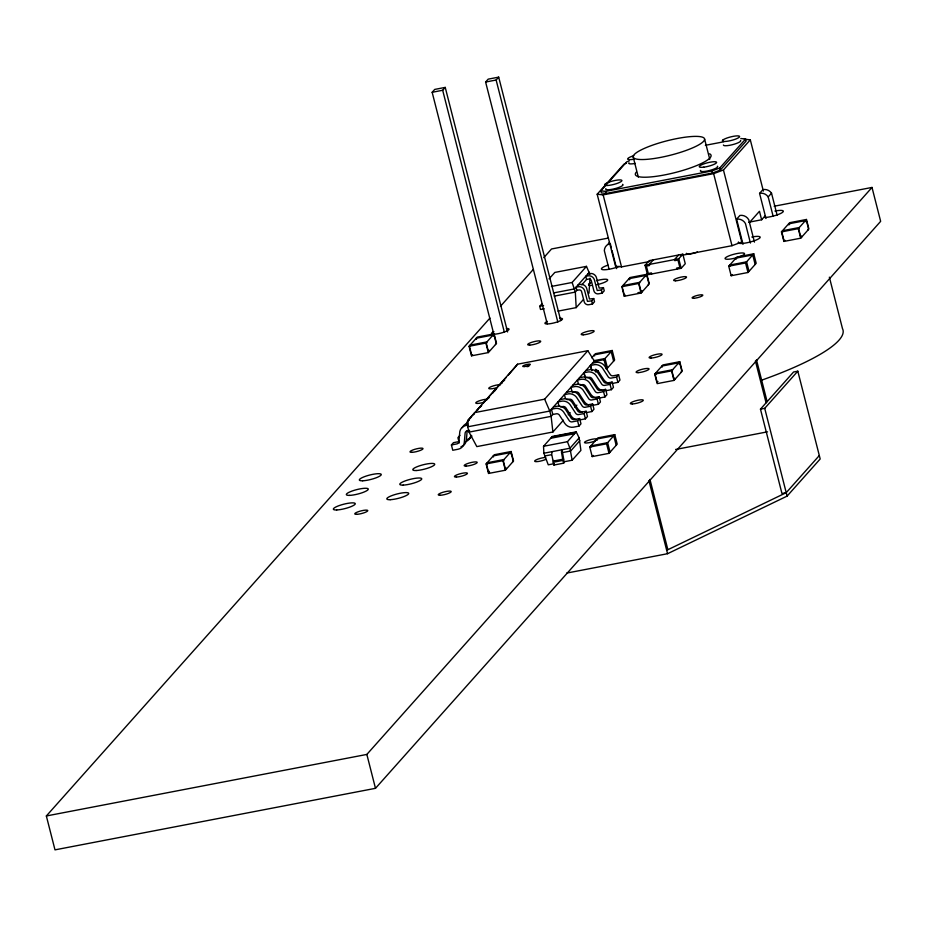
<?xml version="1.0" encoding="UTF-8"?>
<svg xmlns="http://www.w3.org/2000/svg" width="927" height="927" viewBox="0 0 927 927"><rect width="100%" height="100%" fill="white"/><g stroke="black" fill="none" stroke-linecap="round" stroke-linejoin="round"><path stroke-width="1.39" d="M467.695 426.814L467.984 420.325L517.567 364.195L587.834 350.707L594.334 361.032L549.769 411.055L467.695 426.814L469.05 432.109L476.826 446.605L552.898 432.005L563.442 420.174M554.334 463.894L553.894 465.053L551.727 454.381L552.017 451.669M588.981 293.268L589.978 278.17M467.162 430.904L466.362 440.105A8.528 8.007 41.7 0 1 460.974 446.744M512.666 370.105L517.567 364.195M493.859 334.334L432.156 92.294L434.717 89.421L445.238 87.405L507.579 331.97M432.156 92.294L442.677 90.267L445.238 87.405M547.231 323.801L485.609 82.028L488.17 79.154L498.691 77.138L560.742 320.58M485.609 82.028L496.13 80.012L498.691 77.138M649.839 261.46L621.519 266.895L615.54 266.258L597.173 194.23L624.045 164.079L626.49 163.164M740.8 138.517L745.575 139.027L746.108 141.113L720.267 170.116L712.434 173.048L606.142 193.453L601.391 192.943L600.858 190.858L626.698 161.854L629.306 160.881M774.161 206.234L872.006 187.439L880.65 221.344L375.481 788.321L54.994 849.862L46.35 815.969L489.931 318.1M500.522 306.223L533.234 269.502M543.813 257.625L551.519 248.981L608.239 238.088M469.074 346.281L477.266 337.092L494.103 333.859L496.524 343.396L488.344 352.584L471.507 355.817L469.074 346.281L485.91 343.048L494.103 333.859M471.507 355.817L472.527 354.67M549.085 278.876L554.821 272.434L586.478 266.362L589.896 274.369M544.207 308.772L540.522 309.479L539.711 306.304L541.762 304.01M551.484 286.431L572.133 282.468L586.478 266.362M589.352 272.248L574.52 288.9L553.465 292.944M578.1 284.879L580.893 284.38A5.585 5.249 41.7 0 1 586.594 288.077L589.479 299.015L593.72 298.552L594.531 301.727L592.48 304.021L588.796 304.728A3.905 3.662 41.7 0 1 584.172 301.727L581.611 291.669A2.236 2.097 41.7 0 0 578.969 289.954L576.861 290.36L575.319 292.086L554.276 296.119M581.785 284.832L586.582 279.444L588.68 279.039A2.236 2.097 41.7 0 1 591.333 280.754L593.894 290.823A3.905 3.662 41.7 0 0 598.518 293.824L602.202 293.117L604.253 290.811L603.442 287.637L599.201 288.112L596.316 277.173A5.585 5.249 41.7 0 0 590.615 273.477L587.822 273.975M467.984 420.325L473.697 413.905M476.559 410.696L481.333 405.342M483.245 403.199L506.13 377.509M508.042 375.365L511.855 371.09M469.63 430.36L467.278 430.812A2.966 2.781 41.7 0 0 465.111 433.199L464.311 442.399A8.528 8.007 41.7 0 1 458.112 449.236L452.77 450.267L451.414 444.972L453.465 442.666L459.085 441.565M459.966 435.377L457.915 437.671L459.271 442.967M557.95 311.136L576.188 307.625L583.5 299.421M576.861 290.36L576.049 287.185L578.854 286.686A5.585 5.249 41.7 0 1 584.555 290.383L587.475 301.368L591.669 300.846L593.72 298.552M586.582 279.444L585.771 276.269L588.575 275.771A5.585 5.249 41.7 0 1 594.277 279.467L597.243 290.51L601.391 289.931L603.442 287.637M600.858 190.858L605.609 191.368L711.901 170.95L719.734 168.03L745.575 139.027M597.173 194.23L603.153 194.867L713.628 173.65L723.442 169.977L750.302 139.838L763.373 191.089M621.832 286.721L630.012 277.532L646.849 274.299L649.282 283.836L641.102 293.025L624.265 296.258L621.832 286.721L638.668 283.488L646.849 274.299M630.036 278.876L629.259 279.745L628.993 278.679L645.829 275.446L646.096 276.513L646.872 275.643L648.761 283.059L648.263 284.983M645.065 265.238L649.167 260.649L682.828 254.183L685.262 263.72L681.171 268.309L647.498 274.774L645.065 265.238L678.738 258.784L682.828 254.183M653.373 259.838L649.282 264.438L649.549 265.493L646.386 266.095L648.286 273.511L651.438 272.909L651.704 273.975M624.265 296.258L625.285 295.11M486.107 463.929L494.288 454.74L511.125 451.507L513.558 461.032L505.366 470.221L488.529 473.454L486.107 463.929L502.944 460.696L511.125 451.507M474.381 412.666L544.647 399.178L587.834 350.707M487.393 463.836L486.629 464.694L488.517 472.11L489.282 471.252M678.622 254.995L674.532 259.583L674.798 260.649L677.961 260.035L679.85 267.451L676.687 268.065L676.965 269.12M488.529 473.454L489.56 472.307M591.727 357.81L595.377 353.708L612.214 350.476L614.647 360.012L606.455 369.201L604.022 359.664L612.214 350.476M553.477 406.895L557.857 406.096A8.552 8.03 41.7 0 1 565.505 409.467L571.368 418.448A2.943 2.758 41.7 0 0 573.987 419.595L579.63 418.54L580.974 423.836L578.935 426.13L573.581 427.162A8.528 8.007 41.7 0 1 564.636 423.233L559.444 415.18A2.966 2.781 41.7 0 0 556.327 413.801L552.782 414.485L551.125 416.35L469.05 432.109M743.014 244.288L736.606 219.178L739.931 215.435A8.25 7.752 41.7 0 1 748.761 219.769L754.462 242.109M765.98 218.494L759.572 193.384L762.898 189.653A8.03 7.543 41.7 0 1 771.519 193.164L777.185 215.377M568.228 414.798L570.14 412.642M574.937 407.277L576.849 405.122M553.882 463.732L548.263 464.809L543.871 453.233L543.535 446.281L552.307 436.455L576.188 431.866L579.155 437.88L580.905 450.395L572.144 460.221L563.709 461.843M773.153 216.327L768.193 196.906L771.519 193.164M749.422 222.573L759.468 211.286L761.635 219.769L748.865 222.213M552.782 414.485L551.438 409.189L555.806 408.39A8.552 8.03 41.7 0 1 563.454 411.762L569.329 420.742A2.943 2.758 41.7 0 0 571.947 421.901L577.579 420.835L579.63 418.54M558.946 405.864L557.927 401.901L562.307 401.09A8.552 8.03 41.7 0 1 569.954 404.473L575.818 413.454A2.943 2.758 41.7 0 0 578.448 414.601L584.08 413.546L586.119 411.252L587.475 416.547L585.424 418.842L580.082 419.861M565.447 398.575L564.427 394.601L568.807 393.801A8.552 8.03 41.7 0 1 576.455 397.185L582.318 406.165A2.943 2.758 41.7 0 0 584.937 407.312L590.58 406.246L592.62 403.952L593.975 409.247L591.924 411.542L586.582 412.573M571.936 391.287L570.928 387.312L575.308 386.513A8.552 8.03 41.7 0 1 582.956 389.885L588.819 398.865A2.943 2.758 41.7 0 0 591.438 400.012L597.069 398.958L599.12 396.663L600.464 401.959L598.425 404.253L593.083 405.284A8.528 8.007 41.7 0 1 592.249 405.4M578.436 383.987L577.428 380.012L581.808 379.213A8.552 8.03 41.7 0 1 589.445 382.596L595.319 391.576A2.943 2.758 41.7 0 0 597.938 392.724L603.57 391.669L605.621 389.363L606.965 394.659L604.925 396.965L599.572 397.984A8.528 8.007 41.7 0 1 598.749 398.1M585.273 378.019L583.929 372.724L588.297 371.924A8.552 8.03 41.7 0 1 595.945 375.296L601.82 384.276A2.943 2.758 41.7 0 0 604.439 385.435L610.07 384.369L612.121 382.075L613.465 387.37L611.414 389.664L606.073 390.696M590.522 365.319L591.878 370.615L590.418 365.435L594.798 364.624A8.552 8.03 41.7 0 1 602.446 368.007L608.309 376.988A2.943 2.758 41.7 0 0 610.939 378.135L616.571 377.08L618.61 374.786L619.966 380.082L617.915 382.376L612.573 383.396M761.635 219.769L765.146 215.817M543.535 446.281L567.417 441.704L576.188 431.866M579.862 440.661L570.65 451.009L562.504 452.573L563.57 458.517A4.473 1.251 79.1 0 1 563.906 459.919L563.674 463.176L553.894 465.053M728.738 266.2L736.919 257.011L753.755 253.778L756.189 263.314L747.996 272.492L731.16 275.725L728.738 266.2L745.563 262.967L753.755 253.778M579.155 437.88L569.943 448.228L543.871 453.233M553.187 462.272L562.956 460.395L561.449 452.04L561.797 449.792L562.504 452.573M731.16 275.725L732.191 274.577M589.757 447.046L597.938 437.857L614.775 434.624L617.208 444.16L609.027 453.349L592.191 456.582L589.757 447.046L606.594 443.813L614.775 434.624M654.74 374.114L662.921 364.925L679.758 361.692L682.191 371.217L673.999 380.406L657.173 383.639L654.74 374.114L671.577 370.881L679.758 361.692M781.449 231.889L789.642 222.7L806.467 219.467L808.9 229.004L800.719 238.193L783.883 241.426L781.449 231.889L798.286 228.656L806.467 219.467M656.026 374.021L655.262 374.879L657.15 382.295L657.927 381.437M789.653 224.044L788.889 224.913L788.61 223.847L805.447 220.614L805.714 221.68L806.49 220.811L808.379 228.227L807.88 230.151M592.191 456.582L593.21 455.424M783.883 241.426L784.902 240.278M46.35 815.969L366.849 754.427L872.006 187.439M819.306 455.551L786.212 492.689L781.959 493.512L760.464 409.143L793.558 372.005L797.811 371.182L820.186 458.981L787.093 496.119L667.556 553.709L566.698 573.083M760.464 409.143L764.717 408.332L797.811 371.182M543.581 305.504L539.711 306.304M786.212 492.689L666.687 550.29L667.718 549.12L649.943 479.386M680.997 255.481L731.994 245.69L741.797 242.017L723.442 169.977M467.834 423.245L467.15 423.407A8.552 8.03 41.7 0 0 462.353 427.683M705.377 145.319L723.802 141.785M637.915 292.689L642.121 291.878L641.855 290.811L641.078 291.681L639.19 284.265L639.688 282.341L622.851 285.574L623.129 286.628M593.825 360.673L605.053 358.517L607.475 368.054M594.207 361.553L604.022 359.664M592.469 363.129L596.849 362.33A8.552 8.03 41.7 0 1 604.497 365.713L610.36 374.693A2.943 2.758 41.7 0 0 612.979 375.841L618.61 374.786M585.968 370.429L590.348 369.618A8.552 8.03 41.7 0 1 597.996 373.002L603.859 381.982A2.943 2.758 41.7 0 0 606.478 383.129L612.121 382.075M595.238 371.356L598.042 370.812M579.468 377.718L583.848 376.918A8.552 8.03 41.7 0 1 591.496 380.29L597.359 389.27A2.943 2.758 41.7 0 0 599.989 390.429L605.621 389.363M586.455 377.799L588.819 377.335A2.966 2.781 41.7 0 1 591.936 378.714L597.127 386.768A8.528 8.007 41.7 0 0 603.547 390.777M572.979 385.018L577.347 384.207A8.552 8.03 41.7 0 1 584.995 387.59L590.87 396.571A2.943 2.758 41.7 0 0 593.489 397.718L599.12 396.663M579.954 385.087L582.318 384.635A2.966 2.781 41.7 0 1 585.435 386.014L590.626 394.056A8.528 8.007 41.7 0 0 596.2 397.938M655.76 372.967L672.596 369.734L672.098 371.646L673.987 379.062L674.752 378.204L675.03 379.259M566.478 392.306L570.858 391.507A8.552 8.03 41.7 0 1 578.494 394.879L584.369 403.859A2.943 2.758 41.7 0 0 586.988 405.018L592.62 403.952M572.272 392.608L575.818 391.924A2.966 2.781 41.7 0 1 578.935 393.303L584.137 401.356A8.528 8.007 41.7 0 0 588.877 404.995M559.978 399.595L564.358 398.795A8.552 8.03 41.7 0 1 572.005 402.179L577.869 411.159A2.943 2.758 41.7 0 0 580.487 412.306L586.119 411.252M566.965 399.676L569.317 399.224A2.966 2.781 41.7 0 1 572.434 400.603L577.637 408.645A8.528 8.007 41.7 0 0 582.376 412.295M560.464 406.965L562.816 406.513A2.966 2.781 41.7 0 1 565.945 407.892L571.136 415.945A8.528 8.007 41.7 0 0 575.876 419.583M468.239 425.064L465.111 425.713A8.552 8.03 41.7 0 0 459.815 431.576L458.853 441.866A2.943 2.758 41.7 0 1 457.046 443.859L451.414 444.972M551.855 436.953L575.737 432.364M550.673 438.286L574.555 433.697M487.127 462.77L503.964 459.537L503.465 461.461L505.354 468.877L506.119 468.019L506.397 469.074M544.578 456.014L551.368 454.717M553.315 461.055L563.083 459.178M675.609 449.468L767.544 431.82M744.335 139.189L750.302 139.838M544.647 399.178L549.769 411.055L551.125 416.35L552.898 432.005M567.417 441.704L569.943 448.228L572.144 460.221M572.133 282.468L575.319 292.086L576.188 307.625M829.364 277.161L842.492 328.645A156.142 31.391 -14.3 0 1 761.473 380.232M801.739 237.045L801.473 235.979L800.696 236.849L798.807 229.432L799.306 227.509L782.469 230.742L782.747 231.796M798.286 228.656L800.719 238.193M781.982 232.665L783.871 240.081M750.418 243.059L745.435 223.5A8.25 7.752 41.7 0 0 736.606 219.178M755.157 264.462L752.736 254.925L735.899 258.158L736.165 259.212M749.016 271.344L746.594 261.82L729.758 265.052L730.024 266.107M745.563 262.967L747.996 272.492M719.734 168.03L720.267 170.116M713.628 173.65L731.994 245.69M704.601 139.073A36.825 7.404 -14.3 0 1 651.739 158.841A36.825 7.404 -14.3 0 1 650.302 145.979A36.825 7.404 -14.3 0 1 704.601 139.073L709.758 159.293M711.901 170.95L712.434 173.048M756.467 359.827L767.127 401.669M755.424 360.985L766.096 402.828M764.717 408.332L787.093 496.119M678.738 258.784L681.171 268.309M633.153 156.86L638.309 177.08M681.171 372.376L681.658 370.452L679.769 363.036L679.004 363.894L678.738 362.839L661.901 366.072L662.168 367.127M671.577 370.881L673.999 380.406M638.668 283.488L641.102 293.025M605.609 191.368L606.142 193.453M603.153 194.867L621.519 266.895M622.677 288.726L624.242 294.913M611.31 247.706L610.244 243.523A8.25 7.752 41.7 0 0 604.334 250.672L608.969 268.83M612.017 250.487L616.64 268.633M601.391 289.931L602.202 293.117M648.9 480.545L667.556 553.709M613.616 361.159L611.194 351.623L594.358 354.856L594.624 355.922M616.571 377.08L617.915 382.376M591.669 300.846L592.48 304.021M610.07 384.369L611.414 389.664M603.57 391.669L604.925 396.965M616.188 445.308L613.755 435.771L596.918 439.004L597.185 440.058M597.069 398.958L598.425 404.253M610.047 452.191L607.614 442.666L590.777 445.899L591.055 446.953M606.594 443.813L609.027 453.349M584.022 372.608L585.377 377.903M590.58 406.246L591.924 411.542M584.08 413.546L585.424 418.842M496.13 80.012L557.822 322.051M577.579 420.835L578.935 426.13M562.956 460.395L563.674 463.176M442.677 90.267L504.311 332.051M495.505 344.543L496.003 342.619L494.114 335.203L493.349 336.072L493.071 335.006L476.235 338.239L476.513 339.305M489.363 351.437L489.097 350.371L488.332 351.24L486.432 343.824L486.93 341.901L470.105 345.134L470.371 346.188M485.91 343.048L488.344 352.584M512.527 462.179L513.025 460.267L511.136 452.851L510.371 453.709L510.105 452.654L493.268 455.887L493.535 456.941M502.944 460.696L505.366 470.221M469.607 347.057L471.495 354.473M366.849 754.427L375.481 788.321M595.737 369.213L595.794 372.098M497.057 387.637A6.698 1.344 -14.3 0 1 488.923 387.961A6.698 1.344 -14.3 0 1 499.711 384.647M545.829 459.363A6.698 1.344 -14.3 0 1 536.652 461.646A6.698 1.344 -14.3 0 1 536.432 459.734A6.698 1.344 -14.3 0 1 545.621 457.451M697.44 251.912A6.698 1.344 -14.3 0 1 689.618 254.068A6.698 1.344 -14.3 0 1 686.432 253.303M595.667 440.719A6.698 1.344 -14.3 0 1 585.146 442.944A6.698 1.344 -14.3 0 1 590.256 439.711A6.698 1.344 -14.3 0 1 597.278 439.699M484.056 402.225A6.698 1.344 -14.3 0 1 475.922 402.55A6.698 1.344 -14.3 0 1 486.721 399.236M506.339 328.529A9.061 1.819 -14.3 0 1 506.629 331.113A9.061 1.819 -14.3 0 1 494.195 334.207A9.061 1.819 -14.3 0 1 493.906 331.623M559.781 318.274A9.061 1.819 -14.3 0 1 560.07 320.858A9.061 1.819 -14.3 0 1 547.648 323.952A9.061 1.819 -14.3 0 1 547.359 321.368M751.82 237.011A11.344 2.283 -14.3 0 1 759.908 237.868A11.344 2.283 -14.3 0 1 746.617 242.839A11.344 2.283 -14.3 0 1 738.529 241.97M619.306 266.339A11.344 2.283 -14.3 0 1 602.99 269.711A11.344 2.283 -14.3 0 1 607.973 265.122M774.949 211.032A11.344 2.283 -14.3 0 1 782.006 212.723A11.344 2.283 -14.3 0 1 764.763 217.509M737.51 257.439A10.046 2.016 -14.3 0 1 725.215 258.042A10.046 2.016 -14.3 0 1 740.87 253.001A10.046 2.016 -14.3 0 1 738.692 257.069M596.467 280.696A10.046 2.016 -14.3 0 1 607.73 279.954A10.046 2.016 -14.3 0 1 596.918 284.705M591.264 285.528A10.046 2.016 -14.3 0 1 588.633 285.249M588.518 284.195A10.046 2.016 -14.3 0 1 590.939 282.665M634.242 159.154A8.922 1.796 -14.3 0 1 627.625 159.015A8.922 1.796 -14.3 0 1 633.848 155.678M608.124 244.473A8.25 7.752 41.7 0 1 608.448 243.708M608.865 242.978A8.25 7.752 41.7 0 1 609.352 242.318M759.572 193.384A8.03 7.543 41.7 0 1 768.193 196.906M605.841 188.679A8.922 1.796 -14.3 0 0 610.545 189.548L612.689 189.178A8.922 1.796 -14.3 0 0 622.133 185.863L622.851 185.238A8.922 1.796 -14.3 0 0 622.538 184.357M723.408 144.994A8.922 1.796 -14.3 0 0 729.63 145.307L731.855 144.832A8.922 1.796 -14.3 0 0 740.383 141.425L740.731 140.858A8.922 1.796 -14.3 0 0 740.488 140.44M709.584 153.789A39.061 7.856 -14.3 0 1 674.091 172.816A39.061 7.856 -14.3 0 1 636.385 172.016M717.359 166.223A8.922 1.796 -14.3 0 1 709.248 170.568A8.922 1.796 -14.3 0 1 700.627 170.394M635.331 163.407A8.922 1.796 -14.3 0 1 628.958 162.735M526.942 366.698A3.951 0.8 -14.3 0 1 528.865 366.327M480.163 407.359A8.552 8.03 41.7 0 1 481.716 405.435M475.713 412.353A8.552 8.03 41.7 0 1 476.165 411.658M477.266 410.429A8.552 8.03 41.7 0 1 477.915 409.919M473.674 414.647A8.552 8.03 41.7 0 1 474.114 413.952M486.663 400.07A8.552 8.03 41.7 0 1 488.865 397.625M488.344 398.506A8.552 8.03 41.7 0 1 489.155 397.069M595.308 370.047A2.966 2.781 41.7 0 1 598.436 371.426L603.628 379.479A8.528 8.007 41.7 0 0 609.201 383.349M468.853 420.394A8.552 8.03 41.7 0 1 469.665 418.946M470.765 417.729A8.552 8.03 41.7 0 1 471.414 417.208M466.316 424.276A8.552 8.03 41.7 0 1 469.363 419.514M470.812 435.111A8.528 8.007 41.7 0 1 466.2 441.461M465.424 441.739A8.528 8.007 41.7 0 1 464.612 441.947M471.878 435.957A8.528 8.007 41.7 0 1 467.475 439.444M493.164 392.77A8.552 8.03 41.7 0 1 493.616 392.075M494.126 391.437A8.552 8.03 41.7 0 1 495.366 390.337M495.215 390.476A8.552 8.03 41.7 0 1 496.177 389.131M501.704 383.187A8.552 8.03 41.7 0 1 502.677 381.843M503.257 381.264A8.552 8.03 41.7 0 1 504.612 380.302M499.665 385.481A8.552 8.03 41.7 0 1 500.105 384.786M500.626 384.137A8.552 8.03 41.7 0 1 501.855 383.048M553.801 460.395A4.473 1.251 79.1 0 1 553.929 460.846M722.678 140.186L722.33 140.742A8.922 1.796 -14.3 0 0 728.541 141.043L730.777 140.58A8.922 1.796 -14.3 0 0 739.294 137.173L739.642 136.605A8.922 1.796 -14.3 0 0 733.431 136.304L731.194 136.779A8.922 1.796 -14.3 0 0 722.678 140.186M605.482 183.789L604.763 184.427A8.922 1.796 -14.3 0 0 609.468 185.296L611.611 184.925A8.922 1.796 -14.3 0 0 621.055 181.611L621.762 180.985A8.922 1.796 -14.3 0 0 617.058 180.116L614.914 180.487A8.922 1.796 -14.3 0 0 605.482 183.789M412.04 452.33A6.698 1.344 -14.3 0 0 422.828 449.016A6.698 1.344 -14.3 0 0 414.693 449.34A6.698 1.344 -14.3 0 0 412.04 452.33M529.734 345.087A6.698 1.344 -14.3 0 0 540.534 341.773A6.698 1.344 -14.3 0 0 532.388 342.098A6.698 1.344 -14.3 0 0 529.734 345.087M651.102 358.054A6.698 1.344 -14.3 0 0 661.901 354.751A6.698 1.344 -14.3 0 0 653.755 355.076A6.698 1.344 -14.3 0 0 651.102 358.054M638.1 372.642A6.698 1.344 -14.3 0 0 648.9 369.328A6.698 1.344 -14.3 0 0 640.754 369.664A6.698 1.344 -14.3 0 0 638.1 372.642M440.221 495.273A6.698 1.344 -14.3 0 0 451.02 491.97A6.698 1.344 -14.3 0 0 442.886 492.295A6.698 1.344 -14.3 0 0 440.221 495.273M632.341 403.975A6.698 1.344 -14.3 0 0 643.129 400.673A6.698 1.344 -14.3 0 0 634.995 400.997A6.698 1.344 -14.3 0 0 632.341 403.975M456.466 477.046A6.698 1.344 -14.3 0 0 467.266 473.732A6.698 1.344 -14.3 0 0 459.132 474.056A6.698 1.344 -14.3 0 0 456.466 477.046M675.621 280.8A6.698 1.344 -14.3 0 0 686.42 277.486A6.698 1.344 -14.3 0 0 678.286 277.822A6.698 1.344 -14.3 0 0 675.621 280.8M466.223 466.107A6.698 1.344 -14.3 0 0 477.023 462.793A6.698 1.344 -14.3 0 0 468.877 463.118A6.698 1.344 -14.3 0 0 466.223 466.107M693.72 298.274A5.585 1.124 -14.3 0 0 702.712 295.516A5.585 1.124 -14.3 0 0 695.934 295.794A5.585 1.124 -14.3 0 0 693.72 298.274M356.802 514.323A6.698 1.344 -14.3 0 0 367.602 511.009A6.698 1.344 -14.3 0 0 359.456 511.333A6.698 1.344 -14.3 0 0 356.802 514.323M583.187 334.821A6.698 1.344 -14.3 0 0 593.987 331.518A6.698 1.344 -14.3 0 0 585.841 331.843A6.698 1.344 -14.3 0 0 583.187 334.821M390.163 499.699A11.344 2.283 -14.3 0 0 408.448 494.091A11.344 2.283 -14.3 0 0 394.67 494.647A11.344 2.283 -14.3 0 0 390.163 499.699M336.71 509.966A11.344 2.283 -14.3 0 0 354.995 504.358A11.344 2.283 -14.3 0 0 341.217 504.914A11.344 2.283 -14.3 0 0 336.71 509.966M403.164 485.111A11.344 2.283 -14.3 0 0 421.449 479.514A11.344 2.283 -14.3 0 0 407.66 480.059A11.344 2.283 -14.3 0 0 403.164 485.111M349.711 495.377A11.344 2.283 -14.3 0 0 367.996 489.769A11.344 2.283 -14.3 0 0 354.207 490.325A11.344 2.283 -14.3 0 0 349.711 495.377M416.153 470.522A11.344 2.283 -14.3 0 0 434.439 464.925A11.344 2.283 -14.3 0 0 420.661 465.47A11.344 2.283 -14.3 0 0 416.153 470.522M362.7 480.789A11.344 2.283 -14.3 0 0 380.985 475.18A11.344 2.283 -14.3 0 0 367.208 475.736A11.344 2.283 -14.3 0 0 362.7 480.789M703.802 167.161A8.922 1.796 -14.3 0 0 716.617 162.364A8.922 1.796 -14.3 0 0 703.454 164.033A8.922 1.796 -14.3 0 0 703.802 167.161M524.647 366.536A3.951 0.8 -14.3 0 0 530.314 364.415A3.951 0.8 -14.3 0 0 524.497 365.157A3.951 0.8 -14.3 0 0 524.647 366.536"/></g></svg>
